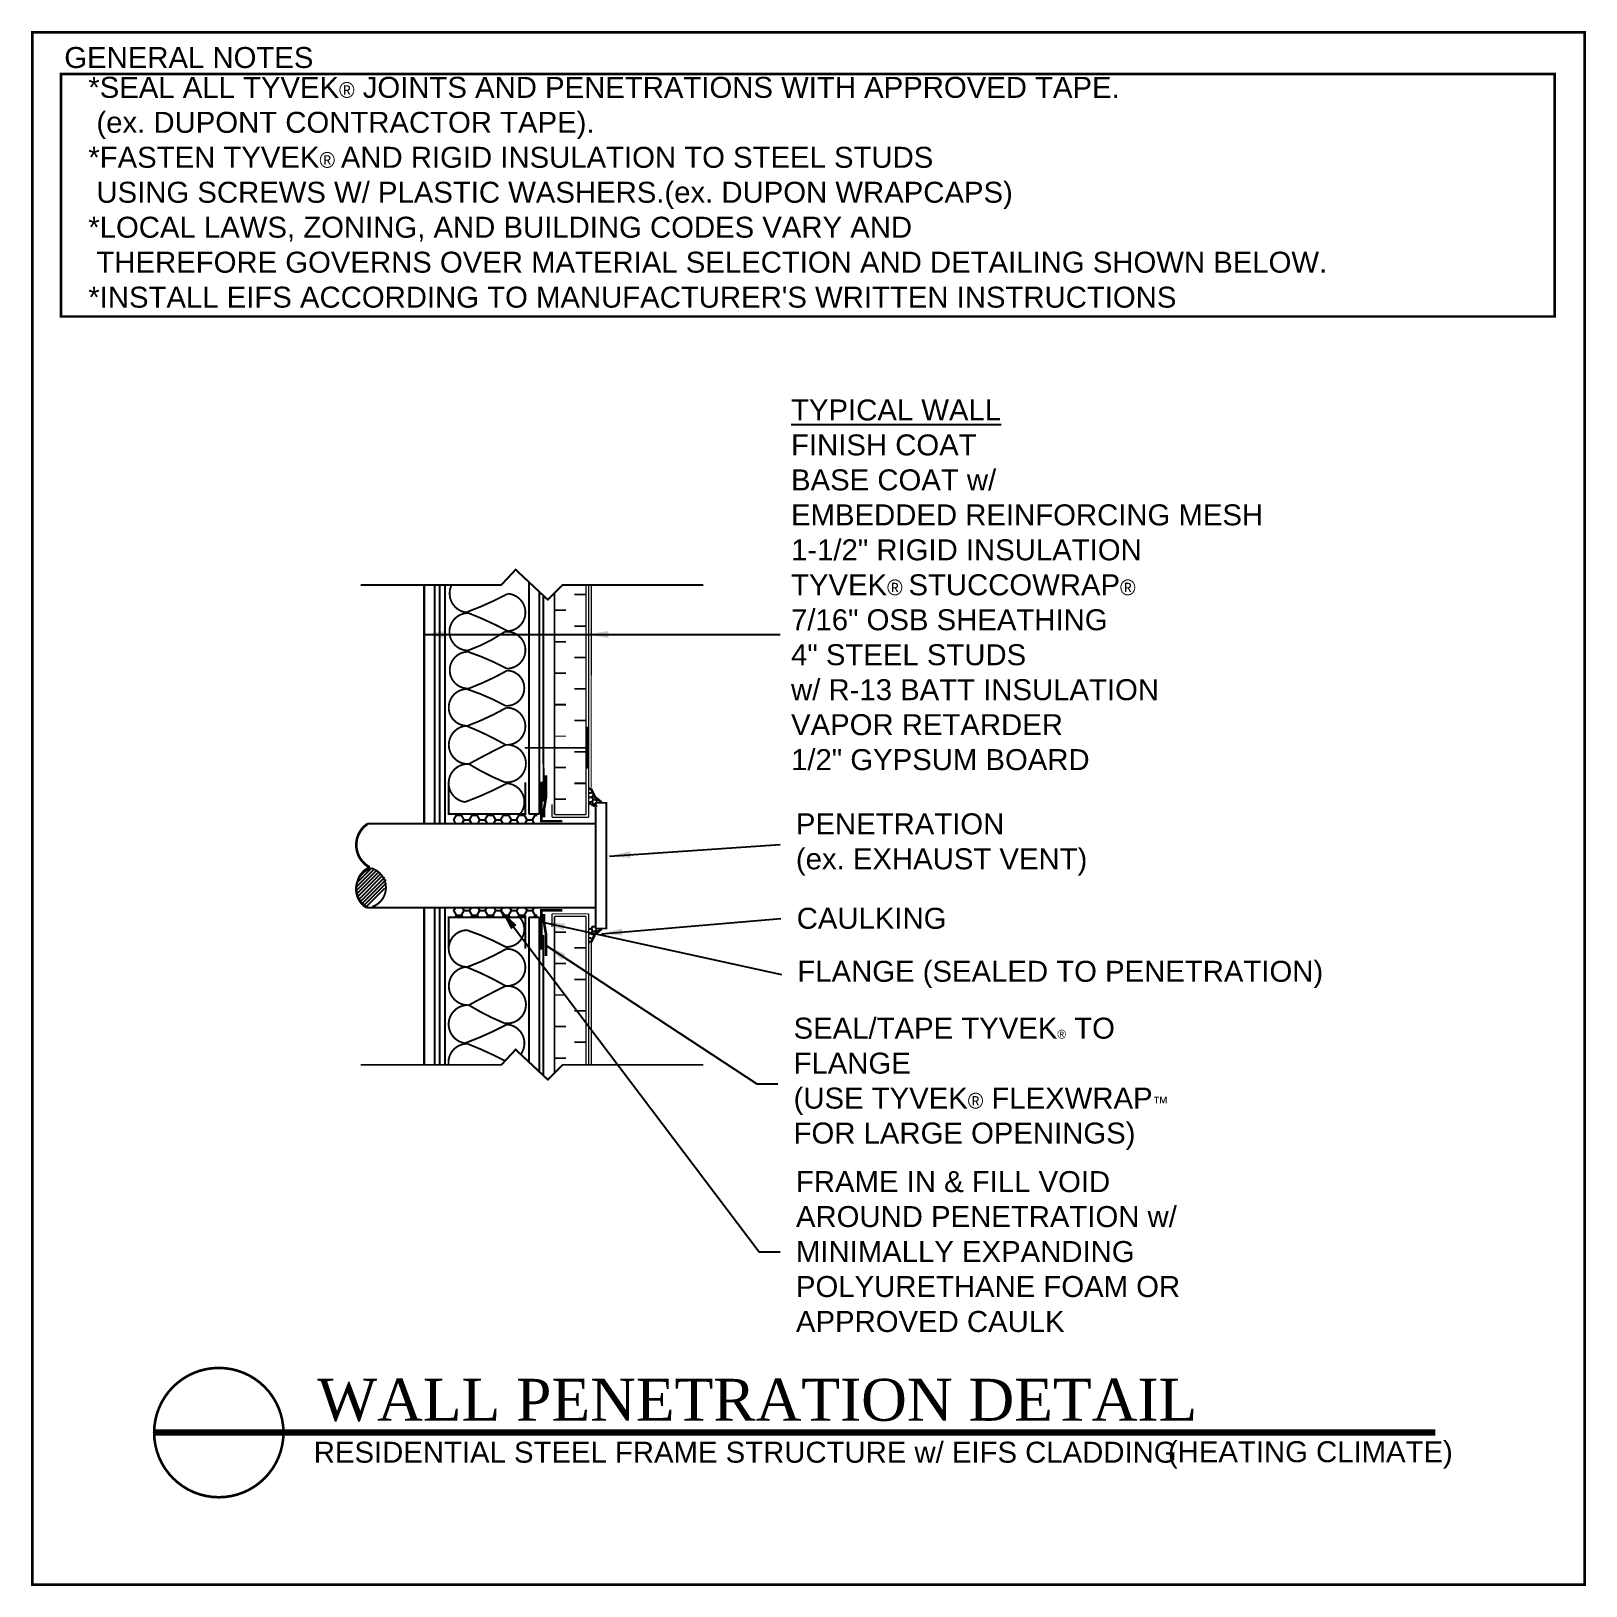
# Model space of a CAD drawing. Extents: x -11.2 to 62.9, y -497.7 to -423.6.
import ezdxf

# ---------------------------------------------------------------- set-up
doc = ezdxf.new("R2010")
doc.units = 0
doc.header["$MEASUREMENT"] = 0
doc.linetypes.add('CENTER', pattern=[2, 1.25, -0.25, 0.25, -0.25])
doc.linetypes.add('DASHED', pattern=[0.75, 0.5, -0.25])
doc.layers.get('0').update_dxf_attribs({"linetype": 'CONTINUOUS'})
for name, color, linetype in [('CLADDING', 7, 'CONTINUOUS'), ('FASTENING', 1, 'CONTINUOUS'), ('INSULATION', 40, 'CONTINUOUS'), ('STRUCTURE', 7, 'CONTINUOUS'), ('TEXT', 7, 'CONTINUOUS'), ('TITLE', 7, 'CONTINUOUS'), ('TYVEK', 5, 'DASHED'), ('VAPOURBARRIER', 114, 'CENTER'), ('WINDOW', 7, 'CONTINUOUS')]:
    doc.layers.add(name, color=color, linetype=linetype)
doc.styles.add('DETAILS', font='sanss___.ttf', dxfattribs={"height": 1})
doc.styles.add('TITLE', font='TIMES.TTF', dxfattribs={"height": 2})
doc.dimstyles.new('TYVEKDETAILS', dxfattribs={"dimtxt": 1.5, "dimasz": 1, "dimexe": 0.75, "dimexo": 0.75, "dimgap": 0.75, "dimtad": 0, "dimtih": 1, "dimtoh": 1, "dimdec": 4, "dimzin": 0, "dimtxsty": 'DETAILS', "dimcen": 0.0625, "dimazin": 3, "dimtfac": 1, "dimtdec": 4, "dimtofl": 0, "dimtmove": 0, "dimatfit": 3, "dimtolj": 1, "dimtzin": 0})

# ---------------------------------------------------------------- blocks, each defined once
blk = doc.blocks.new('A$C62347D60')
at = {"const_width": 0.125}
blk.add_lwpolyline([(0.062, 0.062), (74.062, 0.062), (74.062, 74.062), (0.062, 74.062)], close=True, dxfattribs=at)
blk.add_lwpolyline([(8.949, 10.392, -1), (8.949, 4.226, -1), (8.949, 10.392, -0.7496)], format="xyb", dxfattribs=at)
at = {"layer": 'TITLE', "const_width": 0.125}
blk.add_lwpolyline([(1.428, 72.084), (72.635, 72.084), (72.635, 60.518), (1.428, 60.518)], close=True, dxfattribs=at)
at = {"layer": 'TITLE', "insert": (1.583, 73.365), "char_height": 1, "width": 19.25, "attachment_point": 1, "style": 'DETAILS'}
blk.add_mtext('GENERAL NOTES', dxfattribs=at)
blk = doc.blocks.new('A$C23C84D14')
at = {"layer": 'WINDOW'}
blk.add_blockref('A$C62347D60', (0, 0), dxfattribs=at)

msp = doc.modelspace()

# ---------------------------------------------------------------- hatches: boundary and pattern name
at = {"layer": 'FASTENING'}
h = msp.add_hatch(dxfattribs=at)
h.set_pattern_fill('HONEY', color=256, style=0)
h.set_pattern_definition([(0, (4.30112, -607.19752), (0.1875, -0.108253175), [0.125, -0.25]), (240, (4.30112, -607.19752), (-0.1875, -0.108253176), [0.125, -0.25]), (300, (4.30112, -607.19752), (4e-10, -0.21650635), [-0.25, 0.125])])
h.paths.add_polyline_path([(15.91, -460.289), (15.66, -460.289), (15.66, -460.436, -0.529165), (15.377, -460.249), (15.377, -459.622, 0.244733)])
h = msp.add_hatch(dxfattribs=at)
h.set_pattern_fill('HONEY', color=256, style=0)
h.set_pattern_definition([(0, (4.28574, -319.45633), (0.1875, 0.108253175), [0.125, -0.25]), (120, (4.28574, -319.45633), (-0.1875, 0.108253176), [0.125, -0.25]), (60, (4.28574, -319.45633), (4e-10, 0.21650635), [-0.25, 0.125])])
h.paths.add_polyline_path([(15.895, -466.365), (15.645, -466.365), (15.645, -466.218, 0.529165), (15.362, -466.405), (15.362, -467.032, -0.244733)])
at = {"layer": 'INSULATION'}
h = msp.add_hatch(dxfattribs=at)
h.set_pattern_fill('HONEY', scale=2, style=0)
h.set_pattern_definition([(0, (0.39865, 0), (0.375, 0.21650635), [0.25, -0.5]), (120, (0.39865, 0), (-0.375, 0.21650635), [0.25, -0.5]), (60, (0.39865, 0), (8e-10, 0.4330127), [-0.5, 0.25])])
h.paths.add_polyline_path([(8.882, -460.877), (8.882, -461.346), (12.882, -461.346), (12.882, -460.877)])
h.paths.add_polyline_path([(8.882, -465.346), (8.882, -465.805), (12.882, -465.805), (12.882, -465.346)])
at = {"layer": 'STRUCTURE'}
h = msp.add_hatch(dxfattribs=at)
h.set_pattern_fill('ANSI31', color=256, style=0)
h.set_pattern_definition([(45, (7.7571, -319.43704), (-0.08838835, 0.08838835), [])])
edge = h.paths.add_edge_path()
edge.add_spline(control_points=[(4.799, -465.346), (5.31, -464.848), (6.132, -464.048), (5.232, -463.598), (4.894, -463.422)], knot_values=[2.544902, 2.544902, 2.544902, 2.544902, 4.156019, 5.134538, 5.134538, 5.134538, 5.134538], degree=3, periodic=0)
edge.add_arc((5.319, -464.407), 1.073, 113.33784, 241.0098)

# ---------------------------------------------------------------- linework, layer by layer
at = {"const_width": 0.09}
for points in [[(4.464, -449.96), (11.167, -449.96), (11.85, -449.23), (13.386, -450.667), (14.093, -449.96), (20.796, -449.96)], [(4.464, -472.841), (11.167, -472.841), (11.85, -472.111), (13.386, -473.548), (14.093, -472.841), (20.796, -472.841)]]:
    msp.add_lwpolyline(points, dxfattribs=at)
at = {"color": 124, "const_width": 0.125}
for points in [[(13.08, -459.346), (13.08, -461.221), (14.08, -461.221)], [(14.08, -465.471), (13.08, -465.471), (13.08, -467.346)]]:
    msp.add_lwpolyline(points, dxfattribs=at)
at = {"color": 112, "const_width": 0.125}
for points in [[(13.205, -461.042), (13.205, -460.642), (13.304, -460.042), (13.304, -459.042)], [(13.205, -465.649), (13.205, -466.05), (13.304, -466.649), (13.304, -467.649)]]:
    msp.add_lwpolyline(points, dxfattribs=at)
at = {"layer": 'CLADDING', "const_width": 0.06}
for points in [[(15.331, -449.96), (15.331, -461.043)], [(15.456, -449.96), (15.45, -459.7)], [(13.581, -460.418), (13.581, -461.043)], [(15.331, -461.043), (13.581, -461.043)], [(15.331, -465.639), (13.581, -465.639)], [(13.581, -466.264), (13.581, -465.639)], [(15.331, -472.841), (15.331, -465.639)], [(15.456, -472.841), (15.456, -466.981)]]:
    msp.add_lwpolyline(points, dxfattribs=at)
at = {"layer": 'FASTENING'}
for points, const_width in [([(12.282, -457.723), (15.282, -457.723), (15.282, -456.723), (15.282, -458.723)], 0.08), ([(15.951, -460.326), (15.635, -460.073), (15.456, -459.7)], 0.125), ([(15.951, -466.356), (15.635, -466.609), (15.456, -466.981)], 0.125)]:
    msp.add_lwpolyline(points, dxfattribs=dict(at, const_width=const_width))
msp.add_arc((15.677, -460.088), 0.404, 210.95772, 277.93118, dxfattribs=at)
at = {"layer": 'INSULATION'}
msp.add_line((12.483, -465.805), (12.983, -465.805), dxfattribs=at)
for points, const_width in [([(8.801, -449.96, 0.50999), (9.484, -451.27, 0.033771), (11.484, -450.379, -0.932497), (11.484, -452.162, 0.02843), (9.607, -451.301, 1.006035), (9.577, -453.085, 0.065918), (11.33, -452.193, -1.071863), (11.423, -453.946, 0.044094), (9.577, -453.146, 1.007041), (9.607, -454.899, 0.04039), (11.453, -454.038, -1.007036), (11.375, -455.723, 0.044094), (9.529, -454.923, 1.007041), (9.56, -456.676, 0.04039), (11.406, -455.815, -1.044572), (11.375, -457.583, 0.036839), (9.498, -456.676, 0.978351), (9.621, -458.497, -0.011745), (11.375, -457.583, -1.122527), (11.314, -459.358, -0.042055), (9.621, -458.497, 0.955215), (9.437, -460.311, 0.033771), (11.437, -459.419, -0.608345), (12.066, -460.877, -0.608345)], 0.0875), ([(12.041, -465.805, -0.672402), (11.375, -467.218, 0.044094), (9.529, -466.418, 1.007041), (9.56, -468.171, 0.04039), (11.406, -467.31, -1.044572), (11.375, -469.078, 0.036839), (9.498, -468.171, 0.978351), (9.621, -469.992, -0.011745), (11.375, -469.078, -1.122527), (11.314, -470.853, -0.042055), (9.621, -469.992, 0.955215), (9.437, -471.806, 0.033771), (11.437, -470.914, -0.592056), (12.093, -472.338)], 0.09), ([(11.346, -472.65, 0.027018), (9.56, -471.837, 0.45874), (8.654, -472.841)], 0.0875)]:
    msp.add_lwpolyline(points, format="xyb", dxfattribs=dict(at, const_width=const_width))
at = {"layer": 'INSULATION', "color": 202}
for points, const_width in [([(15.206, -449.96), (15.206, -460.918)], 0.06), ([(13.706, -450.347), (13.706, -460.918)], 0.08), ([(15.206, -450.418), (14.656, -450.418)], 0.08), ([(14.256, -451.168), (13.706, -451.168)], 0.08), ([(15.206, -451.918), (14.656, -451.918)], 0.08), ([(14.256, -452.668), (13.706, -452.668)], 0.08), ([(15.206, -453.418), (14.656, -453.418)], 0.08), ([(14.256, -454.168), (13.706, -454.168)], 0.08), ([(15.206, -454.918), (14.656, -454.918)], 0.08), ([(14.256, -455.668), (13.706, -455.668)], 0.08), ([(15.206, -456.418), (14.656, -456.418)], 0.08), ([(14.256, -457.168), (13.706, -457.168)], 0.06), ([(15.206, -457.918), (14.656, -457.918)], 0.08), ([(14.256, -458.668), (13.706, -458.668)], 0.08), ([(15.206, -459.418), (14.656, -459.418)], 0.08), ([(14.256, -460.168), (13.706, -460.168)], 0.08), ([(15.206, -460.918), (13.706, -460.918)], 0.06), ([(13.706, -473.228), (13.706, -465.764)], 0.08), ([(15.206, -465.764), (13.706, -465.764)], 0.06), ([(15.206, -472.841), (15.206, -465.764)], 0.06), ([(14.256, -466.514), (13.706, -466.514)], 0.08), ([(15.206, -467.264), (14.656, -467.264)], 0.08), ([(14.256, -468.014), (13.706, -468.014)], 0.08), ([(15.206, -468.764), (14.656, -468.764)], 0.08), ([(14.256, -469.514), (13.706, -469.514)], 0.06), ([(15.206, -470.264), (14.656, -470.264)], 0.08), ([(14.256, -471.014), (13.706, -471.014)], 0.08), ([(15.206, -471.764), (14.656, -471.764)], 0.08), ([(14.256, -472.514), (13.706, -472.514)], 0.08)]:
    msp.add_lwpolyline(points, dxfattribs=dict(at, const_width=const_width))
at = {"layer": 'STRUCTURE'}
for p, q in [((7.483, -449.96), (7.483, -461.346)), ((7.983, -449.96), (7.983, -461.346)), ((8.483, -449.96), (8.483, -461.346)), ((12.483, -460.877), (12.983, -460.877)), ((15.672, -466.341), (15.672, -460.341)), ((7.483, -465.346), (7.483, -472.841)), ((7.983, -465.346), (7.983, -472.841)), ((8.483, -465.346), (8.483, -472.841))]:
    msp.add_line(p, q, dxfattribs=at)
for points, const_width in [([(7.483, -461.346), (7.483, -449.96), (7.983, -449.96), (7.983, -461.346)], 0.09), ([(8.483, -461.346), (8.483, -449.96)], 0.09), ([(12.483, -449.823), (12.483, -460.877)], 0.09), ([(12.983, -450.29), (12.983, -460.877)], 0.09), ([(8.661, -459.377), (8.661, -460.877), (12.311, -460.877), (12.311, -459.377)], 0.1), ([(12.983, -460.877), (12.483, -460.877)], 0.09), ([(7.483, -465.346), (7.483, -472.841)], 0.09), ([(7.983, -465.346), (7.983, -472.841)], 0.09), ([(8.483, -465.346), (8.483, -472.841)], 0.09), ([(8.661, -467.305), (8.661, -465.805), (12.311, -465.805), (12.311, -467.305)], 0.09), ([(12.483, -465.805), (12.483, -472.703)], 0.09), ([(12.983, -465.805), (12.483, -465.805)], 0.09), ([(12.983, -465.805), (12.983, -473.171)], 0.09)]:
    msp.add_lwpolyline(points, dxfattribs=dict(at, const_width=const_width))
for points, const_width in [([(4.799, -461.346), (15.672, -461.346), (15.672, -460.346), (16.172, -460.346), (16.172, -466.337), (15.672, -466.337), (15.672, -465.346), (4.727, -465.346, -0.641497), (4.975, -463.464, -0.729447), (5.017, -465.303, 16.378718)], 0.09), ([(4.894, -463.422, -0.570454), (4.799, -461.346, -0.238936)], 0.125)]:
    msp.add_lwpolyline(points, format="xyb", dxfattribs=dict(at, const_width=const_width))
msp.add_arc((5.319, -464.407), 1.073, 113.33784, 241.0098, dxfattribs=at)
msp.add_arc((5.319, -464.407), 1.073, 113.33784, 241.0098, dxfattribs=at)
at = {"layer": 'TEXT'}
for p, q in [((15.45, -459.7), (15.331, -459.7)), ((15.456, -466.981), (15.331, -466.981))]:
    msp.add_line(p, q, dxfattribs=at)
at = {"layer": 'TITLE', "const_width": 0.3}
msp.add_lwpolyline([(-5.383, -490.372), (55.703, -490.372)], dxfattribs=at)
at = {"layer": 'TYVEK', "const_width": 0.09}
for points in [[(13.175, -450.47), (13.175, -458.453), (13.188, -458.895), (13.188, -460.285)], [(13.175, -466.647), (13.175, -473.351)]]:
    msp.add_lwpolyline(points, dxfattribs=at)
at = {"layer": 'VAPOURBARRIER', "linetype": 'CENTER', "const_width": 0.09}
for points in [[(8.233, -449.96), (8.233, -461.346)], [(8.233, -465.346), (8.233, -472.841)]]:
    msp.add_lwpolyline(points, dxfattribs=at)

# ---------------------------------------------------------------- block references
at = {"layer": 'INSULATION'}
msp.add_blockref('A$C23C84D14', (-11.25, -497.68), dxfattribs=at)

# ---------------------------------------------------------------- texts
at = {"layer": 'TEXT', "insert": (-8.522, -425.738), "char_height": 1, "width": 69.25, "attachment_point": 1, "style": 'DETAILS'}
msp.add_mtext("*SEAL ALL TYVEK{\\fSymbol|b0|i0|c2|p18;\\H0.75x;â} JOINTS AND PENETRATIONS WITH APPROVED TAPE.\\P (ex. DUPONT CONTRACTOR TAPE).\\P{\\fSansSerif|b0|i0|c2|p0;*FASTEN TYVEK\\fSymbol|b0|i0|c2|p16;\\H0.75x;â \\fSansSerif|b0|i0|c2|p0;\\H1.333x;AND RIGID INSULATION TO STEEL STUDS \\P USING SCREWS W/ PLASTIC WASHERS.}(ex. DUPON WRAPCAPS)\\P*LOCAL LAWS, ZONING, AND BUILDING CODES VARY AND \\P THEREFORE GOVERNS OVER MATERIAL SELECTION AND DETAILING SHOWN BELOW.\\P{\\fSansSerif|b0|i0|c2|p0;*INSTALL EIFS ACCORDING TO MANUFACTURER'S WRITTEN INSTRUCTIONS}", dxfattribs=at)
at = {"layer": 'TEXT', "char_height": 1, "attachment_point": 4, "style": 'DETAILS'}
for s, insert in [('\\LTYPICAL WALL\\P\\lFINISH COAT\\PBASE COAT w/ \\PEMBEDDED REINFORCING MESH\\P1-1/2" RIGID INSULATION\\PTYVEK\\fSymbol|b0|i0|c2|p18;\\H0.75;â \\fSansSerif|b0|i0|c2|p2;\\H1;STUCCOWRAP\\fSymbol|b0|i0|c2|p18;\\H0.75;â\\P\\fSansSerif|b0|i0|c2|p2;\\H1;7/16" OSB SHEATHING\\P4" STEEL STUDS \\Pw/ R-13 BATT INSULATION\\PVAPOR RETARDER\\P1/2" GYPSUM BOARD', (24.981, -449.96)), ('PENETRATION\\P(ex. EXHAUST VENT)', (25.212, -462.334)), ('\\A1;CAULKING', (25.25, -465.86)), ('FLANGE (SEALED TO PENETRATION)', (25.282, -468.53)), ('SEAL/TAPE TYVEK\\fSymbol|b0|i0|c2|p18;\\H0.422;â\\fSansSerif|b0|i0|c2|p2;\\H1; TO \\PFLANGE\\P(USE TYVEK\\fSymbol|b0|i0|c2|p18;\\H0.75;â\\fSansSerif|b0|i0|c2|p2;\\H1; FLEXWRAP\\fSymbol|b0|i0|c2|p18;\\H0.563;Ô\\fSansSerif|b0|i0|c2|p2;\\H1; \\PFOR LARGE OPENINGS) ', (25.102, -473.742)), ('FRAME IN & FILL VOID\\PAROUND PENETRATION w/\\PMINIMALLY EXPANDING\\PPOLYURETHANE FOAM OR\\PAPPROVED CAULK', (25.215, -481.747))]:
    msp.add_mtext(s, dxfattribs=dict(at, insert=insert))
at = {"layer": 'TITLE', "attachment_point": 4}
for s, insert, char_height, width, style in [('WALL PENETRATION DETAIL', (2.398, -488.83), 2, 54.43787, 'TITLE'), ('RESIDENTIAL STEEL FRAME STRUCTURE w/ EIFS CLADDING ', (2.226, -491.314), 1, 54.4375, 'DETAILS'), ('(HEATING CLIMATE)', (42.948, -491.434), 1, 14.74941, 'DETAILS')]:
    msp.add_mtext(s, dxfattribs=dict(at, insert=insert, char_height=char_height, width=width, style=style))

# ---------------------------------------------------------------- leaders
at = {"layer": 'TEXT'}
for points in [[(7.483, -452.322), (24.459, -452.322)], [(15.264, -452.322), (24.266, -452.322)]]:
    msp.add_leader(points, dimstyle='TYVEKDETAILS', dxfattribs=at)
at = {"layer": 'TEXT', "annotation_type": 0, "has_hookline": 1, "hookline_direction": 0}
for points, text_width in [([(16.333, -462.883), (24.462, -462.334)], 13.439), ([(11.162, -465.478), (23.465, -481.747), (24.465, -481.747)], 17.811), ([(13.205, -466.05), (24.532, -468.53)], 24.392), ([(15.937, -466.59), (24.5, -465.86)], 6.853), ([(13.304, -467.149), (23.352, -473.742), (24.352, -473.742)], 17.598)]:
    msp.add_leader(points, dimstyle='TYVEKDETAILS', dxfattribs=dict(at, text_width=text_width))

doc.saveas('drawing.dxf')
